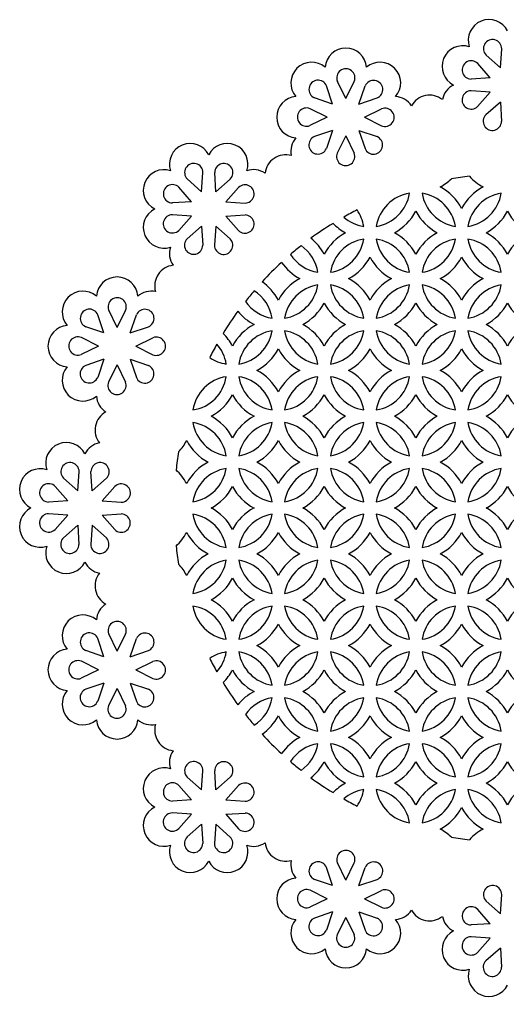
# Model space of a CAD drawing. Extents: x -1009 to -429, y -394 to -133.
# Drawn here: x -712.2 to -646.4, y -267.1 to -135.5 of the extents above; entities that cross this region are included whole.
import ezdxf

# ---------------------------------------------------------------- set-up
doc = ezdxf.new("R2010")
doc.units = 0
doc.layers.get('0').update_dxf_attribs({"linetype": 'CONTINUOUS'})

msp = doc.modelspace()

# ---------------------------------------------------------------- linework, layer by layer
for p, q in [((-647.337438, -141.985018), (-647.157431, -139.410928)), ((-647.337438, -141.985018), (-649.267276, -140.274665)), ((-648.698388, -143.345967), (-650.39126, -141.398526)), ((-648.698388, -143.345967), (-651.272392, -143.501166)), ((-669.965617, -146.868884), (-670.784373, -144.421849)), ((-668.187451, -146.132343), (-669.315865, -143.813666)), ((-668.187451, -146.132343), (-667.036084, -143.82308)), ((-666.409285, -146.868884), (-665.567641, -144.431422)), ((-669.965617, -146.868884), (-672.403078, -146.02724)), ((-666.409285, -146.868884), (-663.96225, -146.050127)), ((-648.698388, -145.27064), (-651.272478, -145.090633)), ((-648.698388, -145.27064), (-650.408741, -147.200478)), ((-647.337438, -146.63159), (-649.284879, -148.324462)), ((-647.337438, -146.63159), (-647.182239, -149.205593)), ((-670.702157, -148.64705), (-673.020834, -149.775464)), ((-670.702157, -148.64705), (-673.011421, -147.495683)), ((-665.672744, -148.64705), (-663.354067, -147.518636)), ((-665.672744, -148.64705), (-663.363481, -149.798416)), ((-669.965617, -150.425216), (-672.412652, -151.243972)), ((-669.965617, -150.425216), (-670.80726, -152.862677)), ((-668.187451, -151.161756), (-669.338817, -153.47102)), ((-668.187451, -151.161756), (-667.059037, -153.480433)), ((-666.409285, -150.425216), (-665.590528, -152.872251)), ((-666.409285, -150.425216), (-663.971823, -151.266859)), ((-687.641404, -158.679467), (-687.461396, -156.105377)), ((-685.716731, -158.679467), (-685.87193, -156.105463)), ((-687.641404, -158.679467), (-689.571241, -156.969114)), ((-685.716731, -158.679467), (-683.76929, -156.986594)), ((-689.002353, -160.040416), (-690.695225, -158.092975)), ((-684.355781, -160.040416), (-682.645428, -158.110578)), ((-689.002353, -160.040416), (-691.576357, -160.195615)), ((-684.355781, -160.040416), (-681.781691, -160.220423)), ((-689.002353, -161.965089), (-691.576443, -161.785082)), ((-684.355781, -161.965089), (-681.781777, -161.80989)), ((-689.002353, -161.965089), (-690.712706, -163.894927)), ((-684.355781, -161.965089), (-682.662909, -163.91253)), ((-687.641404, -163.326038), (-689.588845, -165.018911)), ((-687.641404, -163.326038), (-687.486205, -165.900042)), ((-685.716731, -163.326038), (-685.896738, -165.900129)), ((-685.716731, -163.326038), (-683.786893, -165.036392)), ((-699.03477, -176.979663), (-700.163184, -174.660985)), ((-699.03477, -176.979663), (-697.883403, -174.670399)), ((-700.812936, -177.716203), (-701.631693, -175.269168)), ((-697.256604, -177.716203), (-696.414961, -175.278742)), ((-700.812936, -177.716203), (-703.250398, -176.87456)), ((-697.256604, -177.716203), (-694.809569, -176.897446)), ((-701.549477, -179.494369), (-703.85874, -178.343002)), ((-696.520064, -179.494369), (-694.201386, -178.365955)), ((-701.549477, -179.494369), (-703.868154, -180.622783)), ((-696.520064, -179.494369), (-694.2108, -180.645736)), ((-700.812936, -181.272535), (-703.259971, -182.091292)), ((-700.812936, -181.272535), (-701.654579, -183.709997)), ((-697.256604, -181.272535), (-694.819143, -182.114178)), ((-697.256604, -181.272535), (-696.437847, -183.71957)), ((-699.03477, -182.009075), (-700.186137, -184.318339)), ((-699.03477, -182.009075), (-697.906356, -184.327753)), ((-704.335853, -198.983432), (-706.26569, -197.273079)), ((-704.335853, -198.983432), (-704.155845, -196.409342)), ((-702.41118, -198.983432), (-702.566379, -196.409428)), ((-702.41118, -198.983432), (-700.463739, -197.29056)), ((-705.696802, -200.344381), (-707.389674, -198.39694)), ((-701.05023, -200.344381), (-699.339877, -198.414543)), ((-705.696802, -200.344381), (-708.270806, -200.49958)), ((-701.05023, -200.344381), (-698.47614, -200.524389)), ((-705.696802, -202.269054), (-708.270892, -202.089047)), ((-705.696802, -202.269054), (-707.407155, -204.198892)), ((-701.05023, -202.269054), (-698.476226, -202.113855)), ((-701.05023, -202.269054), (-699.357358, -204.216495)), ((-704.335853, -203.630004), (-706.283294, -205.322876)), ((-704.335853, -203.630004), (-704.180653, -206.204007)), ((-702.41118, -203.630004), (-702.591187, -206.204094)), ((-702.41118, -203.630004), (-700.481342, -205.340357)), ((-699.03477, -220.60436), (-700.163184, -218.285683)), ((-699.03477, -220.60436), (-697.883403, -218.295097)), ((-700.812936, -221.340901), (-701.631693, -218.893865)), ((-697.256604, -221.340901), (-696.414961, -218.903439)), ((-700.812936, -221.340901), (-703.250398, -220.499257)), ((-697.256604, -221.340901), (-694.809569, -220.522144)), ((-701.549477, -223.119067), (-703.85874, -221.9677)), ((-696.520064, -223.119067), (-694.201386, -221.990653)), ((-701.549477, -223.119067), (-703.868154, -224.24748)), ((-696.520064, -223.119067), (-694.2108, -224.270433)), ((-700.812936, -224.897233), (-703.259971, -225.715989)), ((-700.812936, -224.897233), (-701.654579, -227.334694)), ((-697.256604, -224.897233), (-694.819143, -225.738876)), ((-697.256604, -224.897233), (-696.437847, -227.344268)), ((-699.03477, -225.633773), (-700.186137, -227.943037)), ((-699.03477, -225.633773), (-697.906356, -227.95245)), ((-687.641404, -239.287397), (-687.461396, -236.713307)), ((-685.716731, -239.287397), (-685.87193, -236.713393)), ((-687.641404, -239.287397), (-689.571241, -237.577044)), ((-685.716731, -239.287397), (-683.76929, -237.594525)), ((-689.002353, -240.648346), (-690.695225, -238.700905)), ((-684.355781, -240.648346), (-682.645428, -238.718509)), ((-689.002353, -240.648346), (-691.576357, -240.803545)), ((-684.355781, -240.648346), (-681.781691, -240.828354)), ((-689.002353, -242.573019), (-691.576443, -242.393012)), ((-689.002353, -242.573019), (-690.712706, -244.502857)), ((-684.355781, -242.573019), (-681.781777, -242.41782)), ((-684.355781, -242.573019), (-682.662909, -244.52046)), ((-687.641404, -243.933969), (-689.588845, -245.626841)), ((-687.641404, -243.933969), (-687.486205, -246.507973)), ((-685.716731, -243.933969), (-685.896738, -246.508059)), ((-685.716731, -243.933969), (-683.786893, -245.644322)), ((-669.965617, -252.18822), (-670.784373, -249.741185)), ((-668.187451, -251.45168), (-669.315865, -249.133002)), ((-668.187451, -251.45168), (-667.036084, -249.142416)), ((-666.409285, -252.18822), (-665.567641, -249.750758)), ((-669.965617, -252.18822), (-672.403078, -251.346577)), ((-666.409285, -252.18822), (-663.96225, -251.369463)), ((-670.702157, -253.966386), (-673.020834, -255.0948)), ((-670.702157, -253.966386), (-673.011421, -252.815019)), ((-665.672744, -253.966386), (-663.354067, -252.837972)), ((-665.672744, -253.966386), (-663.363481, -255.117753)), ((-647.337438, -255.981846), (-647.157431, -253.407756)), ((-647.337438, -255.981846), (-649.267276, -254.271493)), ((-669.965617, -255.744552), (-672.412652, -256.563309)), ((-669.965617, -255.744552), (-670.80726, -258.182014)), ((-668.187451, -256.481092), (-669.338817, -258.790356)), ((-668.187451, -256.481092), (-667.059037, -258.79977)), ((-666.409285, -255.744552), (-665.590528, -258.191587)), ((-666.409285, -255.744552), (-663.971823, -256.586195)), ((-648.698388, -257.342795), (-650.39126, -255.395354)), ((-648.698388, -257.342795), (-651.272392, -257.497994)), ((-648.698388, -259.267468), (-651.272478, -259.087461)), ((-648.698388, -259.267468), (-650.408741, -261.197306)), ((-647.337438, -260.628418), (-649.284879, -262.32129)), ((-647.337438, -260.628418), (-647.182239, -263.202422))]:
    msp.add_line(p, q)
for centre, radius, start, end in [((-648.873321, -138.277071), 2.793147, 26.567243, 198.432757), ((-648.389478, -139.410136), 1.232047, 359.963173, 224.563654), ((-668.187451, -142.11889), 2.793147, 4.067243, 175.932757), ((-652.406335, -141.810085), 2.793147, 71.567243, 243.432757), ((-672.803557, -144.030944), 2.793147, 49.067243, 220.932757), ((-668.174044, -143.350864), 1.232047, 337.463173, 202.063654), ((-663.571345, -144.030944), 2.793147, 319.067243, 130.932757), ((-651.263009, -142.269155), 1.232047, 44.963173, 269.563654), ((-671.922939, -144.892601), 1.232047, 22.463173, 247.063654), ((-664.433002, -144.911561), 1.232047, 292.463173, 157.063654), ((-652.406335, -146.806522), 2.793147, 116.567243, 169.118909), ((-674.71561, -148.64705), 2.793147, 94.067243, 265.932757), ((-661.659291, -148.64705), 2.793147, 33.381091, 85.932757), ((-656.885539, -148.467181), 2.793147, 51.565483, 150.934517), ((-651.27327, -146.32268), 1.232047, 89.963173, 314.563654), ((-673.483636, -148.633643), 1.232047, 67.463173, 292.063654), ((-662.891265, -148.660457), 1.232047, 247.463173, 112.063654), ((-648.414251, -149.196211), 1.232047, 134.963173, 359.563654), ((-671.9419, -152.382538), 1.232047, 112.463173, 337.063654), ((-664.451962, -152.401498), 1.232047, 202.463173, 67.063654), ((-689.177286, -154.97152), 2.793147, 26.567243, 198.432757), ((-684.180849, -154.97152), 2.793147, 341.567243, 153.432757), ((-672.803557, -153.263156), 2.793147, 139.067243, 191.618909), ((-676.306295, -156.511522), 2.793147, 74.065483, 173.434517), ((-668.200858, -153.943235), 1.232047, 157.463173, 22.063654), ((-688.693443, -156.104585), 1.232047, 359.963173, 224.563654), ((-684.639918, -156.114846), 1.232047, 314.963173, 179.563654), ((-692.7103, -158.504534), 2.793147, 71.567243, 243.432757), ((-680.647834, -158.504534), 2.793147, 55.881091, 108.432757), ((-646.375102, -201.306718), 45, 96.562595, 99.674116), ((-646.375102, -151.852926), 7, 222.717073, 242.019025), ((-691.566974, -158.963604), 1.232047, 44.963173, 269.563654), ((-681.780899, -158.988377), 1.232047, 269.963173, 134.563654), ((-658.73855, -151.852926), 7, 297.980975, 313.308284), ((-658.73855, -164.216374), 5.4, 99.044199, 170.955801), ((-664.920274, -158.03465), 5.4, 279.044199, 350.955801), ((-652.556826, -158.03465), 5.4, 189.044199, 260.955801), ((-658.73855, -164.216374), 5.4, 9.044199, 80.955801), ((-658.73855, -164.216374), 7, 27.980975, 62.019025), ((-646.375102, -164.216374), 7, 117.980975, 152.019025), ((-652.556826, -158.03465), 5.4, 279.044199, 350.955801), ((-646.375102, -164.216374), 5.4, 99.044199, 170.955801), ((-692.7103, -163.500971), 2.793147, 116.567243, 288.432757), ((-691.577235, -163.017129), 1.232047, 89.963173, 314.563654), ((-681.79116, -163.041902), 1.232047, 224.963173, 89.563654), ((-646.375102, -201.306718), 45, 116.799103, 119.405672), ((-671.101998, -164.216374), 5.4, 9.044199, 34.728735), ((-664.920274, -158.03465), 7, 297.980975, 332.019025), ((-652.556826, -158.03465), 7, 207.980975, 242.019025), ((-652.556826, -158.03465), 7, 297.980975, 332.019025), ((-640.193378, -158.03465), 7, 207.980975, 242.019025), ((-646.375102, -201.306718), 45, 121.526588, 126.102514), ((-664.920274, -158.03465), 7, 224.589702, 242.019025), ((-664.920274, -158.03465), 5.4, 228.906314, 260.955801), ((-664.920274, -170.398098), 7, 117.980975, 152.019025), ((-664.920274, -170.398098), 7, 27.980975, 62.019025), ((-652.556826, -170.398098), 7, 117.980975, 152.019025), ((-652.556826, -170.398098), 7, 27.980975, 62.019025), ((-640.193378, -170.398098), 7, 117.980975, 152.019025), ((-688.718216, -165.89066), 1.232047, 134.963173, 359.563654), ((-684.664691, -165.900921), 1.232047, 179.963173, 44.563654), ((-677.283722, -170.398098), 7, 27.980975, 51.126848), ((-664.920274, -170.398098), 5.4, 99.044199, 170.955801), ((-671.101998, -164.216374), 5.4, 279.044199, 350.955801), ((-664.920274, -170.398098), 5.4, 9.044199, 80.955801), ((-658.73855, -164.216374), 5.4, 189.044199, 260.955801), ((-652.556826, -170.398098), 5.4, 99.044199, 170.955801), ((-658.73855, -164.216374), 5.4, 279.044199, 350.955801), ((-646.375102, -164.216374), 5.4, 189.044199, 260.955801), ((-652.556826, -170.398098), 5.4, 9.044199, 80.955801), ((-689.177286, -167.033986), 2.793147, 161.567243, 214.118909), ((-646.375102, -201.306718), 45, 128.221484, 130.581032), ((-671.101998, -164.216374), 5.4, 212.6514, 260.955801), ((-677.283722, -170.398098), 5.4, 9.044199, 55.391906), ((-646.375102, -201.306718), 45, 132.637655, 137.362345), ((-671.101998, -164.216374), 7, 214.71039, 242.019025), ((-671.101998, -164.216374), 7, 297.980975, 332.019025), ((-658.73855, -164.216374), 7, 207.980975, 242.019025), ((-658.73855, -164.216374), 7, 297.980975, 332.019025), ((-646.375102, -164.216374), 7, 207.980975, 242.019025), ((-691.170298, -171.375525), 2.793147, 96.565483, 195.934517), ((-699.03477, -172.966209), 2.793147, 4.067243, 175.932757), ((-683.465446, -176.579822), 7, 27.980975, 55.28961), ((-671.101998, -176.579822), 7, 117.980975, 152.019025), ((-671.101998, -176.579822), 7, 27.980975, 62.019025), ((-658.73855, -176.579822), 7, 117.980975, 152.019025), ((-658.73855, -176.579822), 7, 27.980975, 62.019025), ((-646.375102, -176.579822), 7, 117.980975, 152.019025), ((-703.650876, -174.878263), 2.793147, 49.067243, 220.932757), ((-694.418664, -174.878263), 2.793147, 78.381091, 130.932757), ((-646.375102, -201.306718), 45, 139.418968, 141.778516), ((-683.465446, -176.579822), 5.4, 9.044199, 57.3486), ((-677.283722, -170.398098), 5.4, 279.044199, 350.955801), ((-671.101998, -176.579822), 5.4, 99.044199, 170.955801), ((-664.920274, -170.398098), 5.4, 189.044199, 260.955801), ((-671.101998, -176.579822), 5.4, 9.044199, 80.955801), ((-664.920274, -170.398098), 5.4, 279.044199, 350.955801), ((-658.73855, -176.579822), 5.4, 99.044199, 170.955801), ((-658.73855, -176.579822), 5.4, 9.044199, 80.955801), ((-652.556826, -170.398098), 5.4, 189.044199, 260.955801), ((-646.375102, -176.579822), 5.4, 99.044199, 170.955801), ((-652.556826, -170.398098), 5.4, 279.044199, 350.955801), ((-699.021363, -174.198184), 1.232047, 337.463173, 202.063654), ((-677.283722, -170.398098), 5.4, 214.608094, 260.955801), ((-677.283722, -170.398098), 7, 297.980975, 332.019025), ((-664.920274, -170.398098), 7, 207.980975, 242.019025), ((-664.920274, -170.398098), 7, 297.980975, 332.019025), ((-652.556826, -170.398098), 7, 207.980975, 242.019025), ((-652.556826, -170.398098), 7, 297.980975, 332.019025), ((-640.193378, -170.398098), 7, 207.980975, 242.019025), ((-702.770259, -175.73992), 1.232047, 22.463173, 247.063654), ((-695.280321, -175.75888), 1.232047, 292.463173, 157.063654), ((-646.375102, -201.306718), 45, 143.897486, 148.473412), ((-677.283722, -170.398098), 7, 218.873152, 242.019025), ((-705.56293, -179.494369), 2.793147, 94.067243, 265.932757), ((-677.283722, -182.761546), 7, 117.980975, 152.019025), ((-677.283722, -182.761546), 5.4, 99.044199, 170.955801), ((-683.465446, -176.579822), 5.4, 279.044199, 350.955801), ((-671.101998, -176.579822), 5.4, 189.044199, 260.955801), ((-677.283722, -182.761546), 5.4, 9.044199, 80.955801), ((-677.283722, -182.761546), 7, 27.980975, 62.019025), ((-664.920274, -182.761546), 7, 117.980975, 152.019025), ((-664.920274, -182.761546), 5.4, 99.044199, 170.955801), ((-671.101998, -176.579822), 5.4, 279.044199, 350.955801), ((-658.73855, -176.579822), 5.4, 189.044199, 260.955801), ((-664.920274, -182.761546), 5.4, 9.044199, 80.955801), ((-664.920274, -182.761546), 7, 27.980975, 62.019025), ((-652.556826, -182.761546), 7, 117.980975, 152.019025), ((-658.73855, -176.579822), 5.4, 279.044199, 350.955801), ((-652.556826, -182.761546), 5.4, 99.044199, 170.955801), ((-652.556826, -182.761546), 5.4, 9.044199, 80.955801), ((-646.375102, -176.579822), 5.4, 189.044199, 260.955801), ((-652.556826, -182.761546), 7, 27.980975, 62.019025), ((-640.193378, -182.761546), 7, 117.980975, 152.019025), ((-704.330956, -179.480962), 1.232047, 67.463173, 292.063654), ((-693.738585, -179.507776), 1.232047, 247.463173, 112.063654), ((-689.64717, -182.761546), 7, 27.980975, 45.410298), ((-646.375102, -201.306718), 45, 150.594328, 153.200897), ((-689.64717, -182.761546), 5.4, 9.044199, 41.093686), ((-683.465446, -176.579822), 7, 297.980975, 332.019025), ((-671.101998, -176.579822), 7, 207.980975, 242.019025), ((-671.101998, -176.579822), 7, 297.980975, 332.019025), ((-658.73855, -176.579822), 7, 207.980975, 242.019025), ((-658.73855, -176.579822), 7, 297.980975, 332.019025), ((-646.375102, -176.579822), 7, 207.980975, 242.019025), ((-683.465446, -176.579822), 5.4, 235.271265, 260.955801), ((-703.650876, -184.110475), 2.793147, 139.067243, 310.932757), ((-702.789219, -183.229858), 1.232047, 112.463173, 337.063654), ((-695.299281, -183.248818), 1.232047, 202.463173, 67.063654), ((-683.465446, -188.94327), 7, 27.980975, 62.019025), ((-671.101998, -188.94327), 7, 117.980975, 152.019025), ((-671.101998, -188.94327), 7, 27.980975, 62.019025), ((-658.73855, -188.94327), 7, 117.980975, 152.019025), ((-658.73855, -188.94327), 7, 27.980975, 62.019025), ((-646.375102, -188.94327), 7, 117.980975, 152.019025), ((-683.465446, -188.94327), 5.4, 99.044199, 170.955801), ((-689.64717, -182.761546), 5.4, 279.044199, 350.955801), ((-677.283722, -182.761546), 5.4, 189.044199, 260.955801), ((-683.465446, -188.94327), 5.4, 9.044199, 80.955801), ((-671.101998, -188.94327), 5.4, 99.044199, 170.955801), ((-677.283722, -182.761546), 5.4, 279.044199, 350.955801), ((-664.920274, -182.761546), 5.4, 189.044199, 260.955801), ((-671.101998, -188.94327), 5.4, 9.044199, 80.955801), ((-658.73855, -188.94327), 5.4, 99.044199, 170.955801), ((-664.920274, -182.761546), 5.4, 279.044199, 350.955801), ((-658.73855, -188.94327), 5.4, 9.044199, 80.955801), ((-652.556826, -182.761546), 5.4, 189.044199, 260.955801), ((-646.375102, -188.94327), 5.4, 99.044199, 170.955801), ((-652.556826, -182.761546), 5.4, 279.044199, 350.955801), ((-699.048177, -184.790555), 1.232047, 157.463173, 22.063654), ((-699.03477, -186.022529), 2.793147, 184.067243, 236.618909), ((-689.64717, -182.761546), 7, 297.980975, 332.019025), ((-677.283722, -182.761546), 7, 207.980975, 242.019025), ((-677.283722, -182.761546), 7, 297.980975, 332.019025), ((-664.920274, -182.761546), 7, 207.980975, 242.019025), ((-664.920274, -182.761546), 7, 297.980975, 332.019025), ((-652.556826, -182.761546), 7, 207.980975, 242.019025), ((-652.556826, -182.761546), 7, 297.980975, 332.019025), ((-640.193378, -182.761546), 7, 207.980975, 242.019025), ((-699.214638, -190.796281), 2.793147, 119.065483, 218.434517), ((-689.64717, -195.124994), 7, 27.980975, 62.019025), ((-677.283722, -195.124994), 7, 117.980975, 152.019025), ((-677.283722, -195.124994), 7, 27.980975, 62.019025), ((-664.920274, -195.124994), 7, 117.980975, 152.019025), ((-664.920274, -195.124994), 7, 27.980975, 62.019025), ((-652.556826, -195.124994), 7, 117.980975, 152.019025), ((-652.556826, -195.124994), 7, 27.980975, 62.019025), ((-640.193378, -195.124994), 7, 117.980975, 152.019025), ((-689.64717, -195.124994), 5.4, 9.044199, 80.955801), ((-683.465446, -188.94327), 5.4, 189.044199, 260.955801), ((-683.465446, -188.94327), 5.4, 279.044199, 350.955801), ((-677.283722, -195.124994), 5.4, 99.044199, 170.955801), ((-677.283722, -195.124994), 5.4, 9.044199, 80.955801), ((-671.101998, -188.94327), 5.4, 189.044199, 260.955801), ((-664.920274, -195.124994), 5.4, 99.044199, 170.955801), ((-671.101998, -188.94327), 5.4, 279.044199, 350.955801), ((-664.920274, -195.124994), 5.4, 9.044199, 80.955801), ((-658.73855, -188.94327), 5.4, 189.044199, 260.955801), ((-658.73855, -188.94327), 5.4, 279.044199, 350.955801), ((-652.556826, -195.124994), 5.4, 99.044199, 170.955801), ((-652.556826, -195.124994), 5.4, 9.044199, 80.955801), ((-646.375102, -188.94327), 5.4, 189.044199, 260.955801), ((-705.871735, -195.275485), 2.793147, 26.567243, 198.432757), ((-700.875297, -195.275485), 2.793147, 100.881091, 153.432757), ((-695.828894, -188.94327), 7, 316.691716, 332.019025), ((-683.465446, -188.94327), 7, 207.980975, 242.019025), ((-683.465446, -188.94327), 7, 297.980975, 332.019025), ((-671.101998, -188.94327), 7, 207.980975, 242.019025), ((-671.101998, -188.94327), 7, 297.980975, 332.019025), ((-658.73855, -188.94327), 7, 207.980975, 242.019025), ((-658.73855, -188.94327), 7, 297.980975, 332.019025), ((-646.375102, -188.94327), 7, 207.980975, 242.019025), ((-646.375102, -201.306718), 45, 170.325884, 173.437405), ((-709.404749, -198.808499), 2.793147, 71.567243, 243.432757), ((-705.387892, -196.40855), 1.232047, 359.963173, 224.563654), ((-701.334367, -196.418811), 1.232047, 314.963173, 179.563654), ((-683.465446, -201.306718), 7, 117.980975, 152.019025), ((-683.465446, -201.306718), 5.4, 99.044199, 170.955801), ((-689.64717, -195.124994), 5.4, 279.044199, 350.955801), ((-683.465446, -201.306718), 5.4, 9.044199, 80.955801), ((-677.283722, -195.124994), 5.4, 189.044199, 260.955801), ((-683.465446, -201.306718), 7, 27.980975, 62.019025), ((-671.101998, -201.306718), 7, 117.980975, 152.019025), ((-671.101998, -201.306718), 5.4, 99.044199, 170.955801), ((-677.283722, -195.124994), 5.4, 279.044199, 350.955801), ((-671.101998, -201.306718), 5.4, 9.044199, 80.955801), ((-664.920274, -195.124994), 5.4, 189.044199, 260.955801), ((-671.101998, -201.306718), 7, 27.980975, 62.019025), ((-658.73855, -201.306718), 7, 117.980975, 152.019025), ((-658.73855, -201.306718), 5.4, 99.044199, 170.955801), ((-664.920274, -195.124994), 5.4, 279.044199, 350.955801), ((-658.73855, -201.306718), 5.4, 9.044199, 80.955801), ((-652.556826, -195.124994), 5.4, 189.044199, 260.955801), ((-658.73855, -201.306718), 7, 27.980975, 62.019025), ((-646.375102, -201.306718), 7, 117.980975, 152.019025), ((-646.375102, -201.306718), 5.4, 99.044199, 170.955801), ((-652.556826, -195.124994), 5.4, 279.044199, 350.955801), ((-695.828894, -201.306718), 7, 27.980975, 47.282927), ((-708.261423, -199.267569), 1.232047, 44.963173, 269.563654), ((-698.475348, -199.292342), 1.232047, 269.963173, 134.563654), ((-689.64717, -195.124994), 7, 297.980975, 332.019025), ((-677.283722, -195.124994), 7, 207.980975, 242.019025), ((-677.283722, -195.124994), 7, 297.980975, 332.019025), ((-664.920274, -195.124994), 7, 207.980975, 242.019025), ((-664.920274, -195.124994), 7, 297.980975, 332.019025), ((-652.556826, -195.124994), 7, 207.980975, 242.019025), ((-652.556826, -195.124994), 7, 297.980975, 332.019025), ((-640.193378, -195.124994), 7, 207.980975, 242.019025), ((-709.404749, -203.804936), 2.793147, 116.567243, 288.432757), ((-689.64717, -207.488442), 7, 27.980975, 62.019025), ((-677.283722, -207.488442), 7, 117.980975, 152.019025), ((-677.283722, -207.488442), 7, 27.980975, 62.019025), ((-664.920274, -207.488442), 7, 117.980975, 152.019025), ((-664.920274, -207.488442), 7, 27.980975, 62.019025), ((-652.556826, -207.488442), 7, 117.980975, 152.019025), ((-652.556826, -207.488442), 7, 27.980975, 62.019025), ((-640.193378, -207.488442), 7, 117.980975, 152.019025), ((-708.271684, -203.321094), 1.232047, 89.963173, 314.563654), ((-698.485609, -203.345867), 1.232047, 224.963173, 89.563654), ((-683.465446, -201.306718), 5.4, 189.044199, 260.955801), ((-689.64717, -207.488442), 5.4, 9.044199, 80.955801), ((-683.465446, -201.306718), 5.4, 279.044199, 350.955801), ((-677.283722, -207.488442), 5.4, 99.044199, 170.955801), ((-671.101998, -201.306718), 5.4, 189.044199, 260.955801), ((-677.283722, -207.488442), 5.4, 9.044199, 80.955801), ((-664.920274, -207.488442), 5.4, 99.044199, 170.955801), ((-671.101998, -201.306718), 5.4, 279.044199, 350.955801), ((-664.920274, -207.488442), 5.4, 9.044199, 80.955801), ((-658.73855, -201.306718), 5.4, 189.044199, 260.955801), ((-652.556826, -207.488442), 5.4, 99.044199, 170.955801), ((-658.73855, -201.306718), 5.4, 279.044199, 350.955801), ((-652.556826, -207.488442), 5.4, 9.044199, 80.955801), ((-646.375102, -201.306718), 5.4, 189.044199, 260.955801), ((-705.412665, -206.194625), 1.232047, 134.963173, 359.563654), ((-701.35914, -206.204886), 1.232047, 179.963173, 44.563654), ((-695.828894, -201.306718), 7, 312.717073, 332.019025), ((-683.465446, -201.306718), 7, 207.980975, 242.019025), ((-683.465446, -201.306718), 7, 297.980975, 332.019025), ((-671.101998, -201.306718), 7, 207.980975, 242.019025), ((-671.101998, -201.306718), 7, 297.980975, 332.019025), ((-658.73855, -201.306718), 7, 207.980975, 242.019025), ((-658.73855, -201.306718), 7, 297.980975, 332.019025), ((-646.375102, -201.306718), 7, 207.980975, 242.019025), ((-705.871735, -207.337951), 2.793147, 161.567243, 333.432757), ((-646.375102, -201.306718), 45, 186.562595, 189.674116), ((-683.465446, -213.670166), 7, 117.980975, 152.019025), ((-683.465446, -213.670166), 7, 27.980975, 62.019025), ((-671.101998, -213.670166), 7, 117.980975, 152.019025), ((-671.101998, -213.670166), 7, 27.980975, 62.019025), ((-658.73855, -213.670166), 7, 117.980975, 152.019025), ((-658.73855, -213.670166), 7, 27.980975, 62.019025), ((-646.375102, -213.670166), 7, 117.980975, 152.019025), ((-700.875297, -207.337951), 2.793147, 206.567243, 259.118909), ((-695.828894, -213.670166), 7, 27.980975, 43.308284), ((-689.64717, -207.488442), 5.4, 279.044199, 350.955801), ((-683.465446, -213.670166), 5.4, 99.044199, 170.955801), ((-677.283722, -207.488442), 5.4, 189.044199, 260.955801), ((-683.465446, -213.670166), 5.4, 9.044199, 80.955801), ((-671.101998, -213.670166), 5.4, 99.044199, 170.955801), ((-677.283722, -207.488442), 5.4, 279.044199, 350.955801), ((-664.920274, -207.488442), 5.4, 189.044199, 260.955801), ((-671.101998, -213.670166), 5.4, 9.044199, 80.955801), ((-664.920274, -207.488442), 5.4, 279.044199, 350.955801), ((-658.73855, -213.670166), 5.4, 99.044199, 170.955801), ((-652.556826, -207.488442), 5.4, 189.044199, 260.955801), ((-658.73855, -213.670166), 5.4, 9.044199, 80.955801), ((-652.556826, -207.488442), 5.4, 279.044199, 350.955801), ((-646.375102, -213.670166), 5.4, 99.044199, 170.955801), ((-699.214638, -211.817155), 2.793147, 141.565483, 240.934517), ((-689.64717, -207.488442), 7, 297.980975, 332.019025), ((-677.283722, -207.488442), 7, 207.980975, 242.019025), ((-677.283722, -207.488442), 7, 297.980975, 332.019025), ((-664.920274, -207.488442), 7, 207.980975, 242.019025), ((-664.920274, -207.488442), 7, 297.980975, 332.019025), ((-652.556826, -207.488442), 7, 207.980975, 242.019025), ((-652.556826, -207.488442), 7, 297.980975, 332.019025), ((-640.193378, -207.488442), 7, 207.980975, 242.019025), ((-699.03477, -216.590907), 2.793147, 123.381091, 175.932757), ((-689.64717, -219.85189), 5.4, 9.044199, 80.955801), ((-683.465446, -213.670166), 5.4, 189.044199, 260.955801), ((-689.64717, -219.85189), 7, 27.980975, 62.019025), ((-677.283722, -219.85189), 7, 117.980975, 152.019025), ((-683.465446, -213.670166), 5.4, 279.044199, 350.955801), ((-677.283722, -219.85189), 5.4, 99.044199, 170.955801), ((-677.283722, -219.85189), 5.4, 9.044199, 80.955801), ((-671.101998, -213.670166), 5.4, 189.044199, 260.955801), ((-677.283722, -219.85189), 7, 27.980975, 62.019025), ((-664.920274, -219.85189), 7, 117.980975, 152.019025), ((-671.101998, -213.670166), 5.4, 279.044199, 350.955801), ((-664.920274, -219.85189), 5.4, 99.044199, 170.955801), ((-658.73855, -213.670166), 5.4, 189.044199, 260.955801), ((-664.920274, -219.85189), 5.4, 9.044199, 80.955801), ((-664.920274, -219.85189), 7, 27.980975, 62.019025), ((-652.556826, -219.85189), 7, 117.980975, 152.019025), ((-658.73855, -213.670166), 5.4, 279.044199, 350.955801), ((-652.556826, -219.85189), 5.4, 99.044199, 170.955801), ((-646.375102, -213.670166), 5.4, 189.044199, 260.955801), ((-652.556826, -219.85189), 5.4, 9.044199, 80.955801), ((-652.556826, -219.85189), 7, 27.980975, 62.019025), ((-640.193378, -219.85189), 7, 117.980975, 152.019025), ((-703.650876, -218.502961), 2.793147, 49.067243, 220.932757), ((-699.021363, -217.822881), 1.232047, 337.463173, 202.063654), ((-683.465446, -213.670166), 7, 297.980975, 332.019025), ((-671.101998, -213.670166), 7, 207.980975, 242.019025), ((-671.101998, -213.670166), 7, 297.980975, 332.019025), ((-658.73855, -213.670166), 7, 207.980975, 242.019025), ((-658.73855, -213.670166), 7, 297.980975, 332.019025), ((-646.375102, -213.670166), 7, 207.980975, 242.019025), ((-702.770259, -219.364618), 1.232047, 22.463173, 247.063654), ((-695.280321, -219.383578), 1.232047, 292.463173, 157.063654), ((-705.56293, -223.119067), 2.793147, 94.067243, 265.932757), ((-683.465446, -226.033614), 5.4, 99.044199, 124.728735), ((-689.64717, -219.85189), 5.4, 318.906314, 350.955801), ((-677.283722, -219.85189), 5.4, 189.044199, 260.955801), ((-683.465446, -226.033614), 5.4, 9.044199, 80.955801), ((-683.465446, -226.033614), 7, 27.980975, 62.019025), ((-671.101998, -226.033614), 7, 117.980975, 152.019025), ((-671.101998, -226.033614), 5.4, 99.044199, 170.955801), ((-677.283722, -219.85189), 5.4, 279.044199, 350.955801), ((-671.101998, -226.033614), 5.4, 9.044199, 80.955801), ((-664.920274, -219.85189), 5.4, 189.044199, 260.955801), ((-671.101998, -226.033614), 7, 27.980975, 62.019025), ((-658.73855, -226.033614), 7, 117.980975, 152.019025), ((-664.920274, -219.85189), 5.4, 279.044199, 350.955801), ((-658.73855, -226.033614), 5.4, 99.044199, 170.955801), ((-652.556826, -219.85189), 5.4, 189.044199, 260.955801), ((-658.73855, -226.033614), 5.4, 9.044199, 80.955801), ((-658.73855, -226.033614), 7, 27.980975, 62.019025), ((-646.375102, -226.033614), 7, 117.980975, 152.019025), ((-646.375102, -226.033614), 5.4, 99.044199, 170.955801), ((-652.556826, -219.85189), 5.4, 279.044199, 350.955801), ((-704.330956, -223.10566), 1.232047, 67.463173, 292.063654), ((-693.738585, -223.132473), 1.232047, 247.463173, 112.063654), ((-646.375102, -201.306718), 45, 206.799103, 209.405672), ((-689.64717, -219.85189), 7, 314.589702, 332.019025), ((-677.283722, -219.85189), 7, 207.980975, 242.019025), ((-677.283722, -219.85189), 7, 297.980975, 332.019025), ((-664.920274, -219.85189), 7, 207.980975, 242.019025), ((-664.920274, -219.85189), 7, 297.980975, 332.019025), ((-652.556826, -219.85189), 7, 207.980975, 242.019025), ((-652.556826, -219.85189), 7, 297.980975, 332.019025), ((-640.193378, -219.85189), 7, 207.980975, 242.019025), ((-646.375102, -201.306718), 45, 211.526588, 216.102514), ((-703.650876, -227.735173), 2.793147, 139.067243, 310.932757), ((-702.789219, -226.854555), 1.232047, 112.463173, 337.063654), ((-695.299281, -226.873515), 1.232047, 202.463173, 67.063654), ((-677.283722, -232.215338), 7, 117.980975, 141.126848), ((-677.283722, -232.215338), 7, 27.980975, 62.019025), ((-664.920274, -232.215338), 7, 117.980975, 152.019025), ((-664.920274, -232.215338), 7, 27.980975, 62.019025), ((-652.556826, -232.215338), 7, 117.980975, 152.019025), ((-652.556826, -232.215338), 7, 27.980975, 62.019025), ((-640.193378, -232.215338), 7, 117.980975, 152.019025), ((-677.283722, -232.215338), 5.4, 99.044199, 145.391906), ((-683.465446, -226.033614), 5.4, 302.6514, 350.955801), ((-677.283722, -232.215338), 5.4, 9.044199, 80.955801), ((-671.101998, -226.033614), 5.4, 189.044199, 260.955801), ((-671.101998, -226.033614), 5.4, 279.044199, 350.955801), ((-664.920274, -232.215338), 5.4, 99.044199, 170.955801), ((-664.920274, -232.215338), 5.4, 9.044199, 80.955801), ((-658.73855, -226.033614), 5.4, 189.044199, 260.955801), ((-652.556826, -232.215338), 5.4, 99.044199, 170.955801), ((-658.73855, -226.033614), 5.4, 279.044199, 350.955801), ((-652.556826, -232.215338), 5.4, 9.044199, 80.955801), ((-646.375102, -226.033614), 5.4, 189.044199, 260.955801), ((-699.048177, -228.415252), 1.232047, 157.463173, 22.063654), ((-699.03477, -229.647226), 2.793147, 184.067243, 355.932757), ((-694.418664, -227.735173), 2.793147, 229.067243, 281.618909), ((-646.375102, -201.306718), 45, 218.221484, 220.581032), ((-683.465446, -226.033614), 7, 304.71039, 332.019025), ((-671.101998, -226.033614), 7, 207.980975, 242.019025), ((-671.101998, -226.033614), 7, 297.980975, 332.019025), ((-658.73855, -226.033614), 7, 207.980975, 242.019025), ((-658.73855, -226.033614), 7, 297.980975, 332.019025), ((-646.375102, -226.033614), 7, 207.980975, 242.019025), ((-691.170298, -231.237911), 2.793147, 164.065483, 263.434517), ((-646.375102, -201.306718), 45, 222.637655, 227.362345), ((-671.101998, -238.397062), 7, 117.980975, 145.28961), ((-671.101998, -238.397062), 7, 27.980975, 62.019025), ((-658.73855, -238.397062), 7, 117.980975, 152.019025), ((-658.73855, -238.397062), 7, 27.980975, 62.019025), ((-646.375102, -238.397062), 7, 117.980975, 152.019025), ((-689.177286, -235.57945), 2.793147, 145.881091, 198.432757), ((-671.101998, -238.397062), 5.4, 99.044199, 147.3486), ((-677.283722, -232.215338), 5.4, 304.608094, 350.955801), ((-671.101998, -238.397062), 5.4, 9.044199, 80.955801), ((-664.920274, -232.215338), 5.4, 189.044199, 260.955801), ((-658.73855, -238.397062), 5.4, 99.044199, 170.955801), ((-664.920274, -232.215338), 5.4, 279.044199, 350.955801), ((-652.556826, -232.215338), 5.4, 189.044199, 260.955801), ((-658.73855, -238.397062), 5.4, 9.044199, 80.955801), ((-646.375102, -238.397062), 5.4, 99.044199, 170.955801), ((-652.556826, -232.215338), 5.4, 279.044199, 350.955801), ((-688.693443, -236.712515), 1.232047, 359.963173, 224.563654), ((-684.639918, -236.722776), 1.232047, 314.963173, 179.563654), ((-646.375102, -201.306718), 45, 229.418968, 231.778516), ((-677.283722, -232.215338), 7, 308.873152, 332.019025), ((-664.920274, -232.215338), 7, 207.980975, 242.019025), ((-664.920274, -232.215338), 7, 297.980975, 332.019025), ((-652.556826, -232.215338), 7, 207.980975, 242.019025), ((-652.556826, -232.215338), 7, 297.980975, 332.019025), ((-640.193378, -232.215338), 7, 207.980975, 242.019025), ((-692.7103, -239.112464), 2.793147, 71.567243, 243.432757), ((-646.375102, -201.306718), 45, 233.897486, 238.473412), ((-691.566974, -239.571534), 1.232047, 44.963173, 269.563654), ((-681.780899, -239.596307), 1.232047, 269.963173, 134.563654), ((-664.920274, -244.578786), 7, 117.980975, 135.410298), ((-664.920274, -244.578786), 5.4, 99.044199, 131.093686), ((-671.101998, -238.397062), 5.4, 325.271265, 350.955801), ((-658.73855, -238.397062), 5.4, 189.044199, 260.955801), ((-664.920274, -244.578786), 5.4, 9.044199, 80.955801), ((-664.920274, -244.578786), 7, 27.980975, 62.019025), ((-652.556826, -244.578786), 7, 117.980975, 152.019025), ((-658.73855, -238.397062), 5.4, 279.044199, 350.955801), ((-652.556826, -244.578786), 5.4, 99.044199, 170.955801), ((-646.375102, -238.397062), 5.4, 189.044199, 260.955801), ((-652.556826, -244.578786), 5.4, 9.044199, 80.955801), ((-652.556826, -244.578786), 7, 27.980975, 62.019025), ((-640.193378, -244.578786), 7, 117.980975, 152.019025), ((-646.375102, -201.306718), 45, 240.594328, 243.200897), ((-692.7103, -244.108901), 2.793147, 116.567243, 288.432757), ((-658.73855, -238.397062), 7, 297.980975, 332.019025), ((-646.375102, -238.397062), 7, 207.980975, 242.019025), ((-691.577235, -243.625059), 1.232047, 89.963173, 314.563654), ((-681.79116, -243.649832), 1.232047, 224.963173, 89.563654), ((-658.73855, -250.76051), 7, 46.691716, 62.019025), ((-646.375102, -250.76051), 7, 117.980975, 137.282927), ((-688.718216, -246.49859), 1.232047, 134.963173, 359.563654), ((-684.664691, -246.508851), 1.232047, 179.963173, 44.563654), ((-646.375102, -201.306718), 45, 260.325884, 263.437405), ((-689.177286, -247.641916), 2.793147, 161.567243, 333.432757), ((-684.180849, -247.641916), 2.793147, 206.567243, 18.432757), ((-680.647834, -244.108901), 2.793147, 251.567243, 304.118909), ((-676.306295, -246.101914), 2.793147, 186.565483, 285.934517), ((-668.174044, -248.6702), 1.232047, 337.463173, 202.063654), ((-672.803557, -249.35028), 2.793147, 168.381091, 220.932757), ((-671.922939, -250.211937), 1.232047, 22.463173, 247.063654), ((-664.433002, -250.230897), 1.232047, 292.463173, 157.063654), ((-674.71561, -253.966386), 2.793147, 94.067243, 265.932757), ((-673.483636, -253.952979), 1.232047, 67.463173, 292.063654), ((-662.891265, -253.979793), 1.232047, 247.463173, 112.063654), ((-648.389478, -253.406964), 1.232047, 359.963173, 224.563654), ((-651.263009, -256.265983), 1.232047, 44.963173, 269.563654), ((-671.9419, -257.701875), 1.232047, 112.463173, 337.063654), ((-664.451962, -257.720835), 1.232047, 202.463173, 67.063654), ((-661.659291, -253.966386), 2.793147, 274.067243, 326.618909), ((-656.885539, -254.146254), 2.793147, 209.065483, 308.434517), ((-652.406335, -255.806913), 2.793147, 190.881091, 243.432757), ((-672.803557, -258.582492), 2.793147, 139.067243, 310.932757), ((-663.571345, -258.582492), 2.793147, 229.067243, 40.932757), ((-668.200858, -259.262572), 1.232047, 157.463173, 22.063654), ((-652.406335, -260.80335), 2.793147, 116.567243, 288.432757), ((-651.27327, -260.319508), 1.232047, 89.963173, 314.563654), ((-668.187451, -260.494546), 2.793147, 184.067243, 355.932757), ((-648.414251, -263.193039), 1.232047, 134.963173, 359.563654), ((-648.873321, -264.336365), 2.793147, 161.567243, 333.432757)]:
    msp.add_arc(centre, radius, start, end)

doc.saveas('drawing.dxf')
